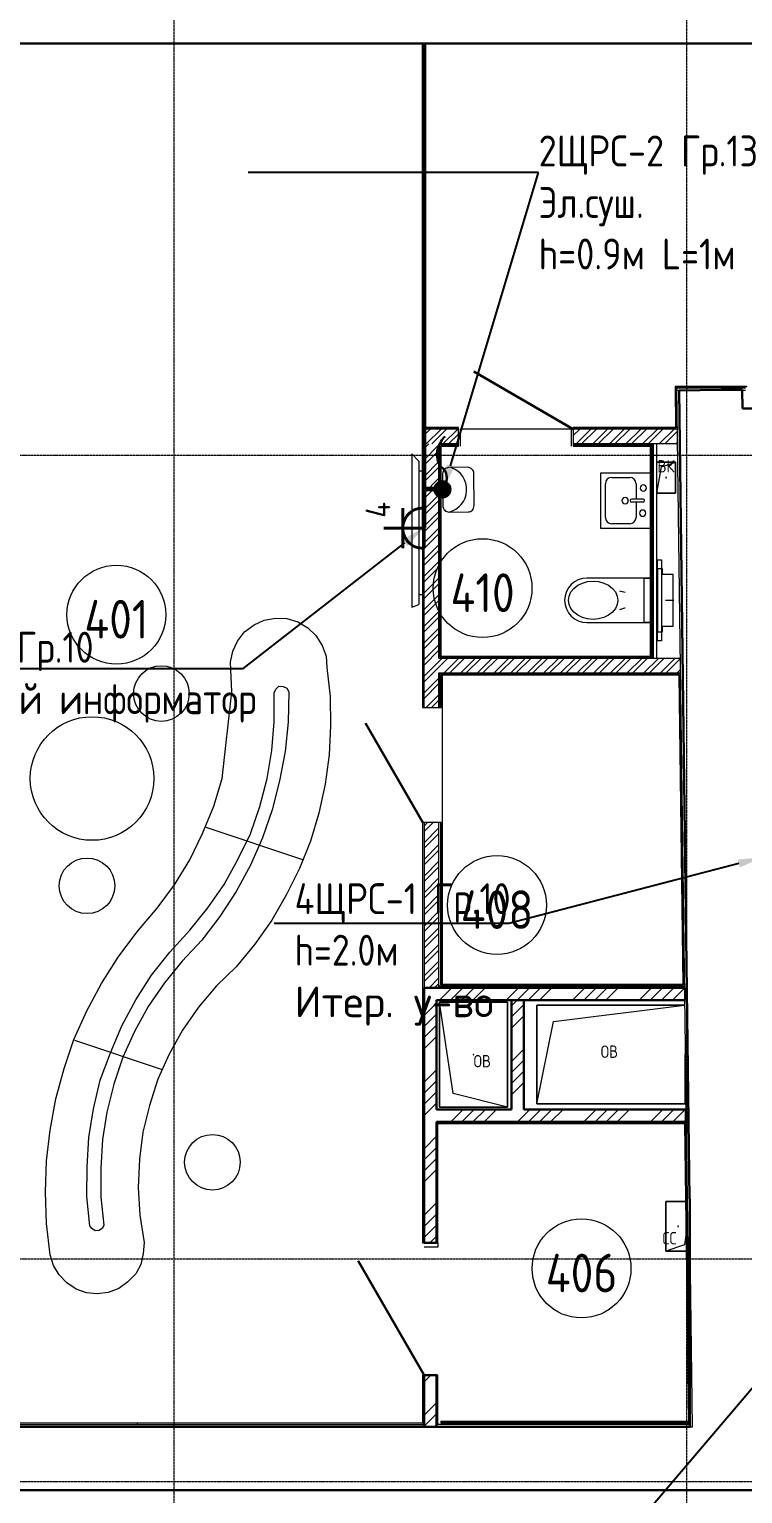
# Model space of a CAD drawing. Header units: millimetres. Extents: x -32 to 417638015, y -35 to 175284279.
# Drawn here: x 1297435 to 1303209, y 51749 to 63594 of the extents above; entities that cross this region are included whole.
import ezdxf
from ezdxf import colors
from ezdxf.entities.mleader import LeaderData, LeaderLine
from ezdxf.math import Vec2, Vec3

# ---------------------------------------------------------------- set-up
doc = ezdxf.new("R2010")
doc.units = ezdxf.units.MM
doc.linetypes.add('ADSK_Линия сетки', pattern=[25, 20, -2.5, 0, -2.5])
for name, color, linetype, lineweight in [('_ЭМ_гофра', 5, 'Continuous', 60), ('Аннотация', 7, 'Continuous', 18), ('Двери', 7, 'Continuous', 9), ('Обобщенные модели', 7, 'Continuous', 18), ('Оси', 253, 'Continuous', 9), ('Перекрытие', 7, 'Continuous', 18), ('Сантехника', 7, 'Continuous', 18), ('Стены наружные', 7, 'Continuous', 18), ('Стены несущие', 7, 'Continuous', 30), ('Стены отделка', 7, 'Continuous', 30), ('Стены штриховка', 7, 'Continuous', 9), ('ТХ', 5, 'Continuous', 0), ('ТХ_Задание ЭОМ_СС', 6, 'Continuous', 0), ('ШТРИХОВКА', 252, 'Continuous', 15), ('ЭМ', 5, 'Continuous', 40), ('ЭМ_Лоток 1_2', 162, 'Continuous', 30), ('ЭОМ_Кабель Быт. розеток', 5, 'Continuous', 30), ('ЭОМ_Кабельный вывод', 1, 'Continuous', 35)]:
    doc.layers.add(name, color=color, linetype=linetype, lineweight=lineweight)
doc.layers.add('_ЭМ_Надписи', color=7, linetype='Continuous')
doc.layers.add('Линии', color=7, linetype='Continuous', lineweight=9, true_color=0x00a600)
doc.styles.add('GOST Common', font='GOST_Common.ttf', dxfattribs={"width": 0.9, "height": 350})
doc.styles.add('GOST Common_4', font='GOST_Common.ttf', dxfattribs={"width": 0.9, "height": 200})
doc.styles.add('ЭОМ', font='isocpeur.ttf', dxfattribs={"width": 0.85, "height": 250})
doc.linetypes.add('Cable in the tray', pattern='A,5,[130,ltypeshp.shx,S=1,R=0,X=0,Y=0],1.5,[130,ltypeshp.shx,S=1.5,R=90,X=0,Y=-1],1,[130,ltypeshp.shx,S=1,R=0,X=0.5,Y=0],5', length=12.5)
pattern_1 = [(45, (591.94, 243.9), (-269.408, 269.408), []), (45, (681.74, 243.9), (-269.408, 269.408), []), (45, (771.54, 243.9), (-269.408, 269.408), []), (45, (861.35, 243.9), (-269.408, 269.408), [])]

# ---------------------------------------------------------------- blocks, each defined once
blk = doc.blocks.new('_ЭМ_ТХ2_4 Этаж')
at = {"layer": 'ТХ', "color": 8}
for p, q in [((11397, 8259), (11427, 8259)), ((11427, 7259), (11427, 8259)), ((11397, 7259), (11427, 7259)), ((9984, 6958), (10062, 7013)), ((10062, 7013), (10145, 7051)), ((10145, 7051), (10236, 7068)), ((10236, 7068), (10328, 7064)), ((10328, 7064), (10415, 7037)), ((10415, 7037), (10496, 6991)), ((10496, 6991), (10561, 6928)), ((9890, 6801), (9928, 6883)), ((9928, 6883), (9984, 6958)), ((10561, 6928), (10612, 6847)), ((9870, 6712), (9890, 6801)), ((10612, 6847), (10645, 6761)), ((10645, 6761), (10650, 6668)), ((9882, 6473), (9870, 6712)), ((10650, 6668), (10678, 6434)), ((10239, 6493), (10263, 6517)), ((10263, 6517), (10298, 6515)), ((10298, 6515), (10328, 6502)), ((9803, 5772), (9882, 6473)), ((10225, 6463), (10239, 6493)), ((10226, 6230), (10225, 6463)), ((10328, 6502), (10343, 6471)), ((10343, 6471), (10338, 6227)), ((10678, 6434), (10682, 6197)), ((10206, 5997), (10226, 6230)), ((10338, 6227), (10314, 5990)), ((10682, 6197), (10670, 5962)), ((10168, 5770), (10206, 5997)), ((10314, 5990), (10269, 5753)), ((10670, 5962), (10638, 5726)), ((9736, 5547), (9803, 5772)), ((10109, 5544), (10168, 5770)), ((10269, 5753), (10209, 5518)), ((10638, 5726), (10586, 5490)), ((9646, 5325), (9736, 5547)), ((10032, 5324), (10109, 5544)), ((10209, 5518), (10130, 5291)), ((10586, 5490), (10519, 5265)), ((9671, 5377), (10462, 5114)), ((9542, 5114), (9646, 5325)), ((9932, 5116), (10032, 5324)), ((10130, 5291), (10033, 5071)), ((10519, 5265), (10429, 5043)), ((9419, 4910), (9542, 5114)), ((9821, 4914), (9932, 5116)), ((10033, 5071), (9916, 4858)), ((10429, 5043), (10325, 4832)), ((9279, 4721), (9419, 4910)), ((9689, 4724), (9821, 4914)), ((9916, 4858), (9785, 4655)), ((10325, 4832), (10206, 4624)), ((9113, 4529), (9279, 4721)), ((9542, 4544), (9689, 4724)), ((9785, 4655), (9640, 4463)), ((10206, 4624), (10068, 4430)), ((8962, 4326), (9113, 4529)), ((9379, 4367), (9542, 4544)), ((9640, 4463), (9479, 4294)), ((10068, 4430), (9917, 4247)), ((8826, 4112), (8962, 4326)), ((9231, 4180), (9379, 4367)), ((9479, 4294), (9336, 4117)), ((9104, 3980), (9231, 4180)), ((9917, 4247), (9758, 4094)), ((8708, 3891), (8826, 4112)), ((9336, 4117), (9204, 3927)), ((9758, 4094), (9612, 3922)), ((8992, 3770), (9104, 3980)), ((9204, 3927), (9093, 3725)), ((9612, 3922), (9484, 3735)), ((8604, 3660), (8708, 3891)), ((8899, 3553), (8992, 3770)), ((9093, 3725), (9001, 3516)), ((9484, 3735), (9375, 3541)), ((8524, 3425), (8604, 3660)), ((8608, 3655), (9318, 3418)), ((8817, 3331), (8899, 3553)), ((9001, 3516), (8928, 3300)), ((9375, 3541), (9284, 3339)), ((8458, 3179), (8524, 3425)), ((8762, 3099), (8817, 3331)), ((9284, 3339), (9216, 3126)), ((8928, 3300), (8870, 3073)), ((8411, 2926), (8458, 3179)), ((8726, 2868), (8762, 3099)), ((9216, 3126), (9163, 2910)), ((8870, 3073), (8836, 2850)), ((8381, 2678), (8411, 2926)), ((8710, 2630), (8726, 2868)), ((8836, 2850), (8821, 2619)), ((9163, 2910), (9134, 2691)), ((8374, 2426), (8381, 2678)), ((8709, 2389), (8710, 2630)), ((8821, 2619), (8821, 2386)), ((9134, 2691), (9123, 2463)), ((8383, 2172), (8374, 2426)), ((8733, 2153), (8709, 2389)), ((8821, 2386), (8846, 2157)), ((9123, 2463), (9138, 2240)), ((8412, 1918), (8383, 2172)), ((8749, 2130), (8733, 2153)), ((8835, 2135), (8807, 2116)), ((8846, 2157), (8835, 2135)), ((9138, 2240), (9172, 2018)), ((8775, 2113), (8749, 2130)), ((8807, 2116), (8775, 2113)), ((9172, 2018), (9165, 1930)), ((8438, 1833), (8412, 1918)), ((9165, 1930), (9146, 1841)), ((8485, 1757), (8438, 1833)), ((9146, 1841), (9105, 1764)), ((8546, 1691), (8485, 1757)), ((8622, 1641), (8546, 1691)), ((9041, 1699), (8968, 1647)), ((9105, 1764), (9041, 1699)), ((8705, 1611), (8622, 1641)), ((8792, 1604), (8705, 1611)), ((8882, 1613), (8792, 1604)), ((8968, 1647), (8882, 1613))]:
    blk.add_line(p, q, dxfattribs=at)
for points in [[(11340, 8396), (11340, 7156), (11397, 7179)], [(11340, 8396), (11397, 8339), (11397, 7179)]]:
    blk.add_lwpolyline(points, dxfattribs=at)
blk.add_lwpolyline([(11843, 7978), (11841, 8238, 0.414214), (11790, 8288), (11637, 8286, 0.414214), (11588, 8236), (11590, 7976, 0.414214), (11641, 7926), (11794, 7928, 0.414214)], format="xyb", close=True, dxfattribs=at)
for centre, radius in [((9312, 6458), 225), ((8751, 5771), 500), ((8710, 4903), 225), ((9725, 2667), 225)]:
    blk.add_circle(centre, radius, dxfattribs=at)
blk.add_arc((11595, 8109), 188, 283.2113, 70.9424, dxfattribs=at)
blk = doc.blocks.new('План 4 этажа')
at = {"layer": 'Стены штриховка'}
h = blk.add_hatch(dxfattribs=at)
h.set_pattern_fill('ANSI32', color=8, scale=10)
h.set_pattern_definition([(45, (591.94, 132.37), (-67.3519, 67.3519), []), (45, (636.84, 132.37), (-67.3519, 67.3519), [])])
h.paths.add_polyline_path([(5807.97, 8715.913), (5807.97, 8835.913), (5530.47, 8835.913), (5530.47, 8715.913)])
h.paths.add_polyline_path([(7578.342, 8835.913), (6737.97, 8835.913), (6737.97, 8715.913), (7579.899, 8715.913)])
h = blk.add_hatch(dxfattribs=at)
h.set_pattern_fill('ANSI32', color=8, scale=10)
h.set_pattern_definition([(45, (567.43, 132.37), (-67.3519, 67.3519), []), (45, (612.33, 132.37), (-67.3519, 67.3519), [])])
h.paths.add_polyline_path([(5650.47, 4317.902), (5650.47, 5653.122), (5530.96, 5653.122), (5530.96, 4317.902)])
h.paths.add_polyline_path([(5530.96, 6583.122), (5650.47, 6583.122), (5650.47, 6864.322), (7603.311, 6864.489), (7602.987, 6984.489), (5650.47, 6984.322), (5650.47, 8715.913), (5530.96, 8715.913), (5530.96, 7126.202)])
at = {"layer": 'Стены штриховка', "lineweight": 9}
h = blk.add_hatch(dxfattribs=at)
h.set_pattern_fill('ANSI34', color=8, scale=20)
h.set_pattern_definition(pattern_1)
h.paths.add_polyline_path([(5570.47, 765), (5630.47, 765), (5630.47, 1183.21), (5530.47, 1183.21), (5530.47, 765)])
h.paths.add_polyline_path([(5570.47, 2253.21), (5630.47, 2253.21), (5630.47, 4317.902), (5530.47, 4317.902), (5530.47, 2253.21)])
h = blk.add_hatch(dxfattribs=at)
h.set_pattern_fill('ANSI34', color=8, scale=20)
h.set_pattern_definition(pattern_1)
h.paths.add_polyline_path([(6800.029, 4217.902), (7638.276, 4217.902), (7636.978, 4317.902), (5630.47, 4317.902), (5630.47, 4217.902), (6443.987, 4217.902)])
h = blk.add_hatch(dxfattribs=at)
h.set_pattern_fill('ANSI34', color=8, scale=20)
h.set_pattern_definition(pattern_1)
h.paths.add_polyline_path([(6236.47, 3331.902), (6336.47, 3331.902), (6336.47, 4217.902), (6236.47, 4217.902), (6236.47, 3671.503)])
h = blk.add_hatch(dxfattribs=at)
h.set_pattern_fill('ANSI34', color=8, scale=20)
h.set_pattern_definition(pattern_1)
h.paths.add_polyline_path([(7574.284, 3231.902), (7650.119, 3231.902), (7649.775, 3331.902), (5630.47, 3331.902), (5630.47, 3231.902), (7285.988, 3231.902)])
at = {"layer": 'Двери', "color": 8, "lineweight": 30}
for p, q in [((6737.97, 8835.913), (5932.567, 9300.913)), ((5520.47, 5653.122), (5055.47, 6458.525)), ((5530.47, 1183.21), (4995.47, 2109.857))]:
    blk.add_line(p, q, dxfattribs=at)
at = {"layer": 'Линии', "color": 8}
for centre in [(6003.635, 7549.866), (3039.738, 7335.158), (6120.5, 4986.421), (6804.642, 2047.228)]:
    blk.add_circle(centre, 400, dxfattribs=at)
at = {"layer": 'Обобщенные модели', "color": 8}
for p, q in [((7413.964, 8568.902), (7563.964, 8568.902)), ((7563.964, 8568.902), (7413.964, 8568.902)), ((7413.964, 8318.902), (7451.464, 8531.402)), ((7451.464, 8531.402), (7563.964, 8568.902)), ((7563.964, 8568.902), (7563.964, 8318.902)), ((7563.964, 8318.902), (7563.964, 8568.902)), ((7563.964, 8318.902), (7413.964, 8318.902)), ((7413.964, 8318.902), (7563.964, 8318.902)), ((5654.47, 4201.425), (6204.47, 4201.425)), ((5654.47, 3351.425), (5654.47, 4201.425)), ((5764.47, 3461.425), (5654.47, 4201.425)), ((5654.47, 4201.425), (5654.47, 3351.425)), ((6204.47, 4201.425), (5654.47, 4201.425)), ((6204.47, 4201.425), (6204.47, 3351.425)), ((6204.47, 3351.425), (6204.47, 4201.425)), ((6443.987, 3377.902), (6443.987, 4177.902)), ((6443.987, 4177.902), (7638.795, 4177.902)), ((7638.795, 4177.902), (6443.987, 4177.902)), ((6443.987, 4177.902), (6443.987, 3377.902)), ((6577.32, 4044.568), (7638.804, 4177.254)), ((6443.987, 3377.902), (6577.32, 4044.568)), ((7643.987, 3777.902), (7643.987, 3377.902)), ((7643.987, 3377.902), (7643.987, 3777.902)), ((6204.47, 3351.425), (5764.47, 3461.425)), ((6204.47, 3351.425), (5654.47, 3351.425)), ((5654.47, 3351.425), (6204.47, 3351.425)), ((7643.987, 3377.902), (6443.987, 3377.902)), ((6443.987, 3377.902), (7643.987, 3377.902)), ((7486.939, 2188.26), (7486.939, 2588.26)), ((7486.939, 2588.26), (7647.425, 2588.26)), ((7647.425, 2588.26), (7486.939, 2588.26)), ((7486.939, 2588.26), (7486.939, 2188.26)), ((7650.716, 2334.697), (7636.939, 2238.26)), ((7636.939, 2238.26), (7486.939, 2188.26)), ((7652.617, 2188.26), (7486.939, 2188.26)), ((7486.939, 2188.26), (7652.617, 2188.26))]:
    blk.add_line(p, q, dxfattribs=at)
for centre, start, end in [((7488.964, 8443.902), 0, 180), ((7488.964, 8443.902), 180, 0), ((7488.964, 8443.902), 60, 165), ((7488.964, 8443.902), 195, 270), ((7488.964, 8443.902), 300, 0), ((5929.47, 3776.425), 90, 270), ((5929.47, 3776.425), 150, 255), ((5929.47, 3776.425), 270, 90), ((5929.47, 3776.425), 30, 90), ((5929.47, 3776.425), 285, 0), ((7043.987, 3777.902), 0, 180), ((7043.987, 3777.902), 180, 0), ((7043.987, 3777.902), 60, 165), ((7043.987, 3777.902), 195, 270), ((7043.987, 3777.902), 300, 0), ((7586.939, 2388.26), 0, 180), ((7586.939, 2388.26), 120, 180), ((7586.939, 2388.26), 180, 0), ((7586.939, 2388.26), 240, 345), ((7586.939, 2388.26), 15, 90)]:
    blk.add_arc(centre, 2.5, start, end, dxfattribs=at)
at = {"layer": 'Оси', "color": 8, "linetype": 'ADSK_Линия сетки'}
for p, q in [((3506.505, -3353.101), (3506.505, 43685.833)), ((7656.505, -3353.101), (7656.505, 21427.463)), ((-10052.178, 8624.489), (56511.792, 8624.489)), ((-10052.178, 2124.489), (51155.033, 2124.489)), ((-10052.178, 324.489), (51155.033, 324.489))]:
    blk.add_line(p, q, dxfattribs=at)
at = {"layer": 'Перекрытие', "color": 8}
for p, q in [((6722.576, 8835.913), (5822.576, 8835.913)), ((5822.576, 8835.913), (5822.576, 8697.913)), ((6722.576, 8697.913), (6722.576, 8835.913)), ((5642.47, 2253.21), (5642.47, 2218.21)), ((5642.47, 2218.21), (5530.47, 2218.21)), ((5642.47, 793.5), (5642.47, 784.883))]:
    blk.add_line(p, q, dxfattribs=at)
at = {"layer": 'Сантехника', "color": 8}
for p, q in [((6959.87, 8483.013), (7358.964, 8483.013)), ((6959.87, 8033.013), (6959.87, 8483.013)), ((6959.87, 8033.013), (6959.87, 8483.013)), ((6959.87, 8483.013), (7358.964, 8483.013)), ((7048.77, 8444.913), (7194.77, 8444.913)), ((6997.97, 8121.913), (6997.97, 8394.113)), ((7245.57, 8394.113), (7245.57, 8270.713)), ((7302.72, 8270.713), (7210.67, 8270.713)), ((7302.72, 8245.313), (7210.67, 8245.313)), ((7245.57, 8245.313), (7245.57, 8121.913)), ((7194.77, 8071.113), (7048.77, 8071.113)), ((7358.964, 8033.013), (6959.87, 8033.013)), ((7358.964, 8033.013), (6959.87, 8033.013)), ((7420.47, 7123.975), (7420.47, 7778.975)), ((7420.47, 7778.975), (7451.47, 7778.975)), ((7460.47, 7706.475), (7420.47, 7706.475)), ((7420.47, 7706.475), (7420.47, 7196.475)), ((7451.47, 7778.975), (7451.47, 7123.975)), ((7460.47, 7659.475), (7460.47, 7706.475)), ((7358.964, 7631.475), (6847.649, 7631.475)), ((7310.726, 7271.475), (7310.726, 7631.475)), ((7310.726, 7631.475), (7358.964, 7631.475)), ((7545.47, 7659.475), (7460.47, 7659.475)), ((7545.47, 7243.475), (7545.47, 7659.475)), ((7483.77, 7451.475), (7551.77, 7451.475)), ((6847.649, 7271.475), (7358.964, 7271.475)), ((7358.964, 7271.475), (7310.726, 7271.475)), ((7460.47, 7243.475), (7545.47, 7243.475)), ((7460.47, 7196.475), (7460.47, 7243.475)), ((7420.47, 7196.475), (7460.47, 7196.475)), ((7451.47, 7123.975), (7420.47, 7123.975))]:
    blk.add_line(p, q, dxfattribs=at)
at = {"layer": 'Сантехника', "color": 8, "flags": 128}
for points in [[(6698.226, 7451.475), (6703.241, 7485.966), (6718.032, 7518.727), (6741.86, 7548.116), (6773.528, 7572.659), (6811.449, 7591.125), (6853.722, 7602.589), (6898.226, 7606.475), (6942.73, 7602.589), (6985.003, 7591.125), (7022.924, 7572.659), (7054.592, 7548.116), (7078.42, 7518.727), (7093.212, 7485.966), (7098.226, 7451.475)], [(7158.503, 7513.215), (7123.083, 7523.136), (7114.454, 7526.471)], [(7098.226, 7451.475), (7093.212, 7416.985), (7078.42, 7384.223), (7054.592, 7354.834), (7022.924, 7330.291), (6985.003, 7311.825), (6942.73, 7300.361), (6898.226, 7296.475), (6853.722, 7300.361), (6811.449, 7311.825), (6773.528, 7330.291), (6741.86, 7354.834), (6718.032, 7384.223), (6703.241, 7416.985), (6698.226, 7451.475)], [(7114.454, 7376.48), (7155.854, 7389.2), (7158.503, 7389.736)]]:
    blk.add_lwpolyline(points, dxfattribs=at)
at = {"layer": 'Сантехника', "color": 8}
for centre, radius, start, end in [((7048.77, 8394.113), 50.8, 90, 180), ((7194.77, 8394.113), 50.8, 0, 90), ((7304.838, 8359.613), 25.4, 90, 270), ((7304.838, 8359.613), 25.4, 270, 90), ((7157.525, 8258.013), 25.4, 90, 270), ((7157.525, 8258.013), 25.4, 270, 90), ((7210.67, 8258.013), 12.7, 90, 270), ((7299.641, 8156.413), 25.4, 90, 270), ((7299.641, 8156.413), 25.4, 270, 90), ((7302.72, 8258.013), 12.7, 270, 90), ((7048.77, 8121.913), 50.8, 180, 270), ((7194.77, 8121.913), 50.8, 270, 0), ((6847.649, 7451.475), 180, 90, 270)]:
    blk.add_arc(centre, radius, start, end, dxfattribs=at)
at = {"layer": 'Стены наружные', "color": 8}
blk.add_line((5680.47, 4341.902), (5680.47, 6848.975), dxfattribs=at)
at = {"layer": 'Стены несущие', "color": 8}
for p, q in [((8104.239, 9155.436), (7594.282, 9148.817)), ((7594.282, 9148.817), (7679.131, 2611.144)), ((8106.229, 9002.14), (8104.239, 9155.436)), ((13711.055, 9002.14), (8106.229, 9002.14)), ((7643.889, 4317.902), (5530.47, 4317.902)), ((5530.47, 2253.21), (5530.47, 4317.902)), ((7643.889, 4217.902), (7643.889, 4317.902)), ((5630.47, 4217.902), (7643.889, 4217.902)), ((5630.47, 3331.902), (5630.47, 4217.902)), ((6236.47, 4217.902), (6236.47, 3331.902)), ((6336.47, 3331.902), (6336.47, 4217.902)), ((6236.47, 3331.902), (5630.47, 3331.902)), ((7650.119, 3331.902), (6336.47, 3331.902)), ((7650.119, 3231.902), (7650.119, 3331.902)), ((5630.47, 2253.21), (5630.47, 3233.5)), ((5630.47, 3231.902), (7650.119, 3231.902)), ((7679.131, 2611.144), (7680.074, 2611.156)), ((7680.074, 2611.156), (7680.074, 765)), ((5530.47, 2253.21), (5630.47, 2253.21)), ((5630.47, 1183.21), (5530.47, 1183.21)), ((5530.47, 1183.21), (5530.47, 765)), ((5630.47, 765), (5630.47, 1183.21)), ((7680.074, 765), (761.371, 765)), ((253.79, 255), (8270.074, 255))]:
    blk.add_line(p, q, dxfattribs=at)
at = {"layer": 'Стены отделка', "color": 8, "lineweight": 9}
for p, q in [((7561.889, 9178.902), (7566.185, 8847.913)), ((8141.939, 9180.902), (7563.863, 9180.902)), ((7574.02, 9168.902), (7683.089, 765.008)), ((7574.02, 9168.902), (8131.939, 9168.902)), ((7574.28, 9168.902), (7574.28, 9148.902)), ((8131.939, 9148.902), (7574.28, 9148.902)), ((7594.282, 9148.817), (7574.284, 9148.558)), ((7703.087, 765.267), (7594.282, 9148.817)), ((5518.47, 8845.913), (5518.47, 6583.122)), ((5807.97, 8847.913), (5520.47, 8847.913)), ((5530.47, 8835.913), (5530.47, 8810.913)), ((5807.97, 8697.913), (5807.97, 8847.913)), ((6737.97, 8847.913), (6737.97, 8697.913)), ((7566.185, 8847.913), (6737.97, 8847.913)), ((5658.47, 6999.322), (5658.47, 8707.913)), ((5668.47, 8697.913), (5807.97, 8697.913)), ((5668.47, 6984.322), (5668.47, 8697.913)), ((6737.97, 8697.913), (7358.964, 8697.913)), ((7358.964, 8697.913), (7358.964, 6998.975)), ((7373.964, 8715.913), (7373.964, 6983.975)), ((7413.964, 6983.975), (7413.964, 8715.913)), ((5668.47, 6999.322), (7358.964, 6999.322)), ((5650.47, 6984.322), (7602.372, 6984.322)), ((5650.47, 6864.322), (7603.93, 6864.322)), ((7603.995, 6859.322), (5656.47, 6859.322)), ((5668.47, 6583.122), (5668.47, 6847.322)), ((5668.47, 6847.322), (7592.155, 6847.313)), ((7592.155, 6847.322), (7624.64, 4343.902)), ((5518.47, 6583.122), (5668.47, 6583.122)), ((5518.47, 5653.122), (5518.47, 2253.21)), ((5668.47, 5653.122), (5518.47, 5653.122)), ((5668.47, 4343.902), (5668.47, 5653.122)), ((5650.47, 4331.902), (7636.797, 4331.902)), ((7624.64, 4343.902), (5668.47, 4343.902)), ((5642.47, 3233.5), (5630.47, 3233.5)), ((5642.47, 3231.902), (5642.47, 3233.5)), ((5642.47, 2253.21), (5642.47, 3219.902)), ((5642.47, 3219.902), (7639.228, 3219.902)), ((7639.228, 3219.902), (7670.504, 810)), ((7651.073, 3231.902), (7650.119, 3231.902)), ((5518.47, 2253.21), (5530.47, 2253.21)), ((5630.47, 2253.21), (5642.47, 2253.21)), ((5530.47, 1183.21), (5518.47, 1183.21)), ((5518.47, 1183.21), (5518.47, 797)), ((5642.47, 1183.21), (5630.47, 1183.21)), ((5642.47, 793.5), (5642.47, 1183.21)), ((5518.47, 797), (781.219, 797)), ((793.276, 785), (5530.47, 785)), ((3211.247, 785), (3211.247, 797)), ((5630.47, 793.5), (5642.47, 793.5)), ((7683.089, 785), (5630.47, 785)), ((7670.504, 810), (5664.47, 810)), ((5664.47, 810), (5664.47, 798)), ((5664.47, 798), (7676.719, 798)), ((7676.719, 798), (7676.719, 810)), ((7676.719, 810), (7680.074, 810)), ((7680.074, 765), (7683.089, 765)), ((7683.089, 765), (7683.089, 785)), ((7683.089, 765.008), (7703.087, 765.267))]:
    blk.add_line(p, q, dxfattribs=at)
at = {"layer": 'Стены штриховка', "color": 8}
for p, q in [((7563.863, 9180.902), (7561.863, 9180.902)), ((7561.863, 9180.902), (7561.889, 9178.902)), ((8143.939, 9178.902), (7561.889, 9178.902)), ((7563.863, 9180.902), (7568.211, 8845.913)), ((5520.47, 8847.913), (5518.47, 8847.913)), ((5518.47, 8847.913), (5518.47, 8845.913)), ((5807.97, 8845.913), (5518.47, 8845.913)), ((5520.47, 8847.913), (5520.47, 6583.122)), ((5807.97, 8835.913), (5530.47, 8835.913)), ((5530.47, 6583.122), (5530.47, 8810.913)), ((7568.211, 8845.913), (6737.97, 8845.913)), ((7578.358, 8835.913), (6737.97, 8835.913)), ((5807.97, 8715.913), (5650.47, 8715.913)), ((5650.47, 6984.322), (5650.47, 8715.913)), ((5658.47, 8707.913), (5807.97, 8707.913)), ((7579.917, 8715.913), (6737.97, 8715.913)), ((6737.97, 8707.913), (7367.964, 8707.913)), ((7367.964, 6991.475), (7367.964, 8707.913)), ((7386.964, 6983.975), (7386.964, 8715.913)), ((5658.47, 6993.322), (5658.47, 6999.322)), ((5658.47, 6993.322), (7367.964, 6993.322)), ((5650.47, 6583.122), (5650.47, 6864.322)), ((5656.47, 6583.122), (5656.47, 6859.322)), ((5666.47, 6583.122), (5666.47, 6849.322)), ((7594.128, 6849.317), (5666.47, 6849.322)), ((7594.128, 6849.322), (7626.666, 4341.902)), ((5520.47, 2253.21), (5520.47, 5653.122)), ((5530.47, 5653.122), (5530.47, 4203.427)), ((5650.47, 4317.902), (5650.47, 5653.122)), ((5666.47, 4341.902), (5666.47, 5653.122)), ((7626.666, 4341.902), (5666.47, 4341.902)), ((5640.47, 2253.21), (5640.47, 3233.5)), ((5642.47, 3231.902), (5642.47, 3221.902)), ((5642.47, 3221.902), (7641.202, 3221.902)), ((7641.202, 3221.902), (7672.504, 810)), ((5520.47, 1183.21), (5520.47, 797)), ((5640.47, 793.5), (5640.47, 1183.21)), ((5530.47, 795), (781.228, 795)), ((5520.47, 797), (5530.47, 797)), ((5664.47, 800), (7676.719, 800)), ((7670.504, 810), (7672.504, 810))]:
    blk.add_line(p, q, dxfattribs=at)
at = {"layer": 'Аннотация', "color": 8, "lineweight": 9, "line_spacing_factor": 1.022766}
for s, insert, char_height, width, attachment_point, style in [('\\pxt3.6,7.2,10.8,14.4,18,21.6,25.2,28.8,32.4,36,39.6,43.2,46.8,50.4,54,57.6,61.2,64.8,68.4,72,75.6,79.2,82.8,86.4,90,93.6,97.2,100.8,104.4,108,111.6,115.2;{ВК}', (7419.542, 8585.364), 100, 156.348, 1, 'GOST Common_4'), ('410', (6003.635, 7512.918), 312.5, 520.21112, 5, 'GOST Common'), ('401', (3039.738, 7298.21), 312.5, 520.21112, 5, 'GOST Common'), ('408', (6120.5, 4949.473), 312.5, 520.21112, 5, 'GOST Common'), ('\\pxt3.6,7.2,10.8,14.4,18,21.6,25.2,28.8,32.4,36,39.6,43.2,46.8,50.4,54,57.6,61.2,64.8,68.4,72,75.6,79.2,82.8,86.4,90,93.6,97.2,100.8,104.4,108,111.6,115.2;{ОВ}', (6960.103, 3850.484), 100, 156.348, 1, 'GOST Common_4'), ('\\pxt3.6,7.2,10.8,14.4,18,21.6,25.2,28.8,32.4,36,39.6,43.2,46.8,50.4,54,57.6,61.2,64.8,68.4,72,75.6,79.2,82.8,86.4,90,93.6,97.2,100.8,104.4,108,111.6,115.2;{ОВ}', (5931.242, 3773.779), 100, 156.348, 1, 'GOST Common_4'), ('\\pxt3.6,7.2,10.8,14.4,18,21.6,25.2,28.8,32.4,36,39.6,43.2,46.8,50.4,54,57.6,61.2,64.8,68.4,72,75.6,79.2,82.8,86.4,90,93.6,97.2,100.8,104.4,108,111.6,115.2;{СС}', (7459.537, 2341.916), 100, 138.168, 1, 'GOST Common_4'), ('406', (6804.642, 2010.28), 312.5, 520.21112, 5, 'GOST Common')]:
    blk.add_mtext(s, dxfattribs=dict(at, insert=insert, char_height=char_height, width=width, attachment_point=attachment_point, style=style))
blk = doc.blocks.new('Блок 4 розетки бытов.')
at = {"layer": 'ЭМ', "color": 5}
for p, q in [((0, 0), (0, 326)), ((-163, 174), (163, 174)), ((-163, 0), (163, 0))]:
    blk.add_line(p, q, dxfattribs=at)
blk.add_arc((0, 10), 163, 356.3196, 183.6804, dxfattribs=at)
at = {"layer": 'ЭОМ_Кабель Быт. розеток', "color": 7, "insert": (84, 474), "char_height": 200, "attachment_point": 1, "style": 'ЭОМ'}
blk.add_mtext_dynamic_manual_height_columns('4', width=202.1, gutter_width=1250, heights=[0], dxfattribs=at)
blk = doc.blocks.new('*U801')
at = {"lineweight": -2}
h = blk.add_hatch(color=0, dxfattribs=at)
h.dxf.hatch_style = 1
edge = h.paths.add_edge_path()
edge.add_arc((0, 0), 65, 0, 360)
at = {"color": 0, "lineweight": -2}
blk.add_lwpolyline([(0, 0, -0.089362), (-57, -29, -0.105459), (-111, -34, -0.18734), (-172, -2, 0.159257), (-241, 40, 0.13816), (-337, 36, 0.121425), (-429, -22)], format="xyb", dxfattribs=at)
blk.add_circle((0, 0), 65, dxfattribs=at)
at = {"color": 7, "style": 'GOST Common', "width": 0.9}
blk.add_attdef('ОБОРУДОВАНИЕ', (25, 115), '', height=250, dxfattribs=at)

msp = doc.modelspace()

# ---------------------------------------------------------------- linework, layer by layer
at = {"layer": '_ЭМ_гофра', "linetype": 'ByBlock'}
msp.add_lwpolyline([(1300631, 59563), (1300631, 63478)], dxfattribs=at)
at = {"layer": '_ЭМ_гофра', "linetype": 'ByBlock', "elevation": 129}
msp.add_lwpolyline([(1300781, 59874), (1300631, 59874)], dxfattribs=at)
at = {"layer": 'ЭМ_Лоток 1_2', "linetype": 'Cable in the tray', "ltscale": 50}
msp.add_lwpolyline([(1296457, 88265), (1296457, 63478), (1337325, 63478)], dxfattribs=at)

# ---------------------------------------------------------------- block references
at = {"layer": 'ТХ_Задание ЭОМ_СС', "lineweight": 50}
msp.add_blockref('_ЭМ_ТХ2_4 Этаж', (1289192, 51763), dxfattribs=at)
at = {"layer": 'ШТРИХОВКА'}
msp.add_blockref('План 4 этажа', (1295100, 51524), dxfattribs=at)
at = {"layer": 'ЭОМ_Кабель Быт. розеток', "rotation": 89.99999999999999}
msp.add_blockref('Блок 4 розетки бытов.', (1300631, 59559), dxfattribs=at)
at = {"layer": 'ЭОМ_Кабельный вывод', "lineweight": 30, "xscale": -1, "rotation": 90}
msp.add_blockref('*U801', (1300779, 59872, 129), dxfattribs=at)

# ---------------------------------------------------------------- leaders
at = {"layer": '_ЭМ_Надписи', "color": 7, "ltscale": 5}
ml = msp.add_multileader_mtext('Standard', dxfattribs=at)
ml.set_content('{\\fGOST Common|b0|i0|c204|p34;\\W0.9;\\C256;2ЩРС-2\\fISOCPEUR|b0|i0|c204|p34;\\W0.85; Гр.13 Эл.суш.\\P\\fGOST Common|b0|i0|c0|p34;\\W0.9;h=\\fGOST Common|b0|i0|c204|p34;0\\fGOST Common|b0|i0|c0|p34;.\\fGOST Common|b0|i0|c204|p34;9м \\fGOST Common|b0|i0|c0|p34;L=1\\fGOST Common|b0|i0|c204|p34;м}', color=1, style='ЭОМ')
ml.set_leader_properties()
ml.build(insert=Vec2(0, 0))
ml.multileader.update_dxf_attribs({"text_left_attachment_type": 6, "text_right_attachment_type": 6, "dogleg_length": 0, "arrow_head_size": 200})
ctx = ml.context
ctx.base_point, ctx.char_height, ctx.arrow_head_size, ctx.landing_gap_size, ctx.plane_origin = Vec3(1301557, 62435), 250, 200, 0, Vec3(1275901, 75651)
ctx.left_attachment, ctx.right_attachment = 6, 6
notes = []
notes.append((ctx, [(0, (1, 1, 0), (1301557, 62435), (1, 0), 0, [(0, [(1300787, 59872)], 0, [])])]))
ctx.mtext.insert, ctx.mtext.width, ctx.mtext.defined_height, ctx.mtext.flow_direction = Vec3(1301557, 62735), 2326.27, 546, 5
ml = msp.add_multileader_mtext('Standard', dxfattribs=at)
ml.set_content('{\\fGOST Common|b0|i0|c204|p34;\\W0.9;\\C256;4ЩРС-1\\fISOCPEUR|b0|i0|c204|p34;\\W0.85; Гр.10\\Pшкольный информатор\\P\\fGOST Common|b0|i0|c0|p34;\\W0.9;h=1.8\\fGOST Common|b0|i0|c204|p34;м}', color=1, style='ЭОМ')
ml.set_leader_properties()
ml.build(insert=Vec2(0, 0))
ml.multileader.update_dxf_attribs({"text_left_attachment_type": 6, "text_right_attachment_type": 6, "dogleg_length": 0, "arrow_head_size": 200})
ctx = ml.context
ctx.base_point, ctx.char_height, ctx.arrow_head_size, ctx.landing_gap_size, ctx.plane_origin = Vec3(1296207, 58421, -64), 250, 200, 0, Vec3(1277426, 74533, -64)
ctx.left_attachment, ctx.right_attachment = 6, 6
notes.append((ctx, [(1, (1, 1, 0), (1299161, 58421, -64), (-1, 0), 0, [(0, [(1300631, 59563, -64)], 0, [])])]))
ctx.mtext.insert, ctx.mtext.width, ctx.mtext.defined_height, ctx.mtext.flow_direction = Vec3(1296207, 58721, -64), 3113.03, 546, 5
ml = msp.add_multileader_mtext('Standard', dxfattribs=at)
ml.set_content('{\\fGOST Common|b0|i0|c204|p34;\\W0.9;\\C256;4ЩРС-1\\fISOCPEUR|b0|i0|c204|p34;\\W0.85; Гр.10\\Ph=2.0м\\P\\W1;\\C0;Итер. у-во}', color=1, style='ЭОМ')
ml.set_leader_properties()
ml.build(insert=Vec2(0, 0))
ml.multileader.update_dxf_attribs({"text_left_attachment_type": 6, "text_right_attachment_type": 6, "dogleg_length": 0, "arrow_head_size": 200})
ctx = ml.context
ctx.base_point, ctx.char_height, ctx.arrow_head_size, ctx.landing_gap_size, ctx.plane_origin = Vec3(1299582, 56362), 250, 200, 0, Vec3(1292187, 64114)
ctx.left_attachment, ctx.right_attachment = 6, 6
notes.append((ctx, [(1, (1, 1, 0), (1301317, 56362), (-1, 0), 0, [(0, [(1303372, 56897)], 0, [])])]))
ctx.mtext.insert, ctx.mtext.width, ctx.mtext.defined_height, ctx.mtext.flow_direction = Vec3(1299582, 56687), 2879.26, 1413, 5
ml = msp.add_multileader_mtext('Standard', dxfattribs=at)
ml.set_content('{\\fGOST Common|b0|i0|c0|p34;\\W0.9;\\C256;4\\fGOST Common|b0|i0|c204|p34;ЩРС\\fGOST Common|b0|i0|c0|p34;-1\\fISOCPEUR|b0|i0|c204|p34;\\W0.85; Гр.10\\P\\W1;\\C0;Раб.место учителя, ноутбук}', color=1, style='ЭОМ')
ml.set_leader_properties()
ml.build(insert=Vec2(0, 0))
ml.multileader.update_dxf_attribs({"text_left_attachment_type": 6, "text_right_attachment_type": 6, "dogleg_length": 0, "arrow_head_size": 200})
ctx = ml.context
ctx.base_point, ctx.char_height, ctx.arrow_head_size, ctx.landing_gap_size, ctx.plane_origin = Vec3(1300420, 51273, -64), 250, 200, 0, Vec3(1282413, 63152, -64)
ctx.left_attachment, ctx.right_attachment = 6, 6
notes.append((ctx, [(1, (1, 1, 0), (1302155, 51273, -64), (-1, 0), 0, [(0, [(1305024, 54644, -64)], 0, [])])]))
ctx.mtext.insert, ctx.mtext.width, ctx.mtext.defined_height, ctx.mtext.flow_direction = Vec3(1300420, 51598, -64), 2073.81, 546, 5
for ctx, leaders in notes:
    for number, flags, end, landing, length, lines in leaders:
        leader = LeaderData()
        leader.index, (leader.has_last_leader_line, leader.has_dogleg_vector, leader.attachment_direction) = number, flags
        leader.last_leader_point, leader.dogleg_vector, leader.dogleg_length = Vec3(end), Vec3(landing), length
        for number, points, colour, breaks in lines:
            line = LeaderLine()
            line.index, line.vertices, line.color, line.breaks = number, Vec3.list(points), colors.encode_raw_color(colour), breaks
            leader.lines.append(line)
        ctx.leaders.append(leader)

doc.saveas('drawing.dxf')
